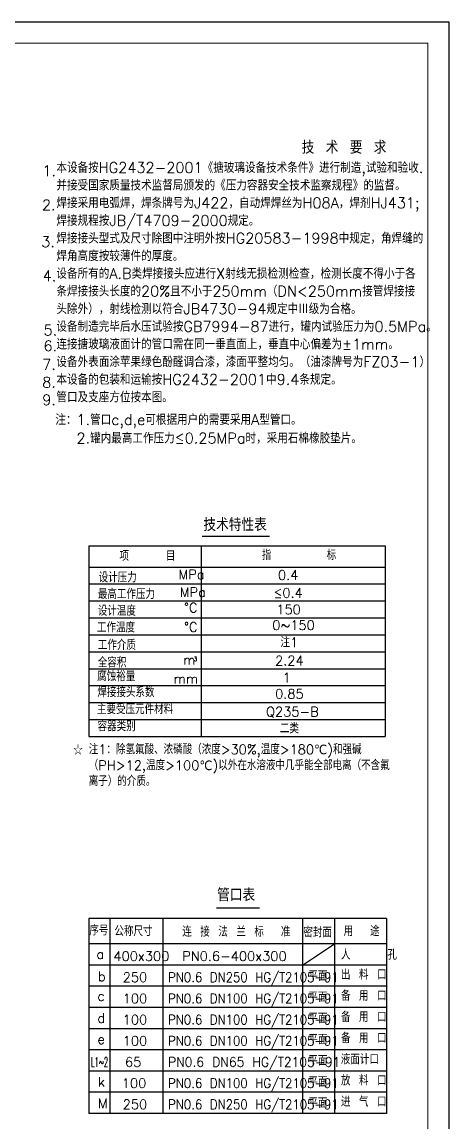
# Model space of a CAD drawing. Header units: millimetres. Extents: x 0 to 594, y 0 to 841.
# Drawn here: x 392 to 594, y 322 to 841 of the extents above; entities that cross this region are included whole.
import ezdxf
from ezdxf.enums import TextEntityAlignment as Align

# ---------------------------------------------------------------- set-up
doc = ezdxf.new("R2010")
doc.units = ezdxf.units.MM
doc.header["$LTSCALE"] = 5
doc.layers.add('1', color=7, linetype='Continuous')
doc.layers.add('7', color=4, linetype='Continuous')
doc.styles.get("Standard").update_dxf_attribs({"font": 'txt.shx', "bigfont": 'hzfsdxt.shx'})

msp = doc.modelspace()

# ---------------------------------------------------------------- linework, layer by layer
at = {"layer": '1'}
for p, q in [((423.8, 593.70544), (563.8, 593.70544)), ((423.8, 593.70544), (423.8, 503.70544)), ((563.8, 593.70544), (563.8, 503.70544)), ((423.8, 503.70544), (563.8, 503.70544)), ((423.8, 417.76611), (423.8, 325.76611)), ((564.39372, 417.76611), (423.8, 417.76611)), ((564.39372, 417.76611), (564.39372, 325.76611)), ((564.39372, 325.76611), (423.8, 325.76611))]:
    msp.add_line(p, q, dxfattribs=at)
at = {"layer": '7'}
for p, q in [((594, 841), (0, 841)), ((594, 0), (594, 841)), ((477.43655, 598.22979), (509.15, 598.22979)), ((476.89007, 593.70544), (476.89007, 503.70544)), ((423.8, 583.70544), (563.8, 583.70544)), ((423.8, 575.70544), (563.8, 575.70544)), ((423.8, 567.70544), (563.8, 567.70544)), ((423.8, 559.70544), (563.8, 559.70544)), ((423.8, 551.70544), (563.8, 551.70544)), ((423.8, 543.70544), (563.8, 543.70544)), ((423.8, 535.70544), (563.8, 535.70544)), ((423.8, 527.70544), (563.8, 527.70544)), ((423.8, 519.70544), (563.8, 519.70544)), ((423.8, 511.70544), (563.8, 511.70544)), ((484.09904, 422.82809), (504.38719, 422.82809)), ((433.8, 417.76611), (433.8, 325.76611)), ((458.82813, 417.76611), (458.82813, 325.76611)), ((524.81567, 417.76611), (524.81567, 325.76611)), ((539.81567, 417.76611), (539.81567, 325.76611)), ((564.39372, 405.76611), (423.8, 405.76611)), ((524.81567, 395.76611), (539.81567, 405.76611)), ((564.39372, 395.76611), (423.8, 395.76611)), ((564.39372, 385.76611), (423.8, 385.76611)), ((564.39372, 375.76611), (423.8, 375.76611)), ((564.39372, 365.76611), (423.8, 365.76611)), ((564.39372, 355.76611), (423.8, 355.76611)), ((564.39372, 345.76611), (423.8, 345.76611)), ((564.39372, 335.76611), (423.8, 335.76611))]:
    msp.add_line(p, q, dxfattribs=at)
at = {"layer": '7', "const_width": 0.4}
msp.add_lwpolyline([(25, 10), (584, 10), (584, 831), (25, 831)], close=True, dxfattribs=at)

# ---------------------------------------------------------------- texts
at = {"layer": '7'}
for s, height, p in [('1.', 5, (401.84704, 768.26506)), ('2.', 5, (401.66205, 752.0959)), ('3.', 5, (401.35089, 734.7289)), ('4.', 5, (402.00664, 718.642)), ('5.', 5, (402.43888, 693.05105)), ('6.', 5, (402.3981, 685.61951)), ('7.', 5, (401.7992, 676.86556)), ('8.', 5, (401.7992, 668.40401)), ('9.', 5, (401.7992, 660.13502)), ('注：1.管口c,d,e可根据用户的需要采用A型管口。', 5, (407.98143, 650.79129)), ('2.罐内最高工作压力≤0.25MPa时，采用石棉橡胶垫片。', 5, (417.98397, 642.04471)), ('技术特性表', 6, (477.91795, 600.66922)), ('指      标', 4.5, (505.54273, 587.02556)), ('项    目', 4.5, (438.27471, 586.62998)), ('MPa', 4.5, (466.1543, 577.95716)), ('0.4', 4.5, (513.16997, 577.67053)), ('设计压力', 4.5, (428.4586, 576.50141)), ('最高工作压力', 4.5, (428.06373, 568.617)), ('MPa', 4.5, (466.80749, 569.56121)), ('≤0.4', 4.5, (511.02454, 569.23438)), ('%%dC', 4.5, (468.81106, 562.26068)), ('设计温度', 4.5, (428.06267, 560.73259)), ('150', 4.5, (512.40694, 561.4197)), ('工作温度', 4.5, (427.66568, 552.84714)), ('%%dC', 4.5, (468.81106, 553.11315)), ('0~150', 4.5, (510.51338, 553.9783)), ('注1 ', 4.5, (514.33804, 545.8571)), ('工作介质', 4.5, (428.06479, 544.59338)), ('全容积', 4.5, (428.06373, 536.31234)), ('m', 4.5, (468.34002, 537.64663)), ('3', 2, (473.29499, 539.32012)), ('2.24', 4.5, (511.81783, 537.26444)), ('腐蚀裕量', 4.5, (427.74939, 529.83604)), ('mm', 4.5, (463.90561, 528.78353)), ('1', 4.5, (515.37328, 529.21178)), ('焊接接头系数', 4.5, (427.83071, 522.2933)), ('0.85', 4.5, (511.83556, 521.56458)), ('主要受压元件材料', 4.5, (427.64287, 514.27829)), ('Q235-B', 4.5, (507.53814, 513.16267)), ('容器类别', 4.5, (427.9469, 506.23962)), ('二类', 4.5, (514.10105, 505.18406)), ('☆', 4.5, (416.42692, 494.99926)), ('管口表', 6, (484.42429, 425.9255)), ('序号', 4.5, (424.0654, 409.79773)), ('公称尺寸', 4.5, (435.88995, 409.51828)), ('连 接 法 兰 标  准', 4.5, (467.96857, 409.23883)), ('密封面', 4.5, (525.17422, 408.95938)), ('用  途', 4.5, (544.16989, 409.51828)), ('a', 4.5, (427.38199, 398.6903)), ('400x300', 4.5, (435.42689, 397.78133)), ('PN0.6-400x300', 4.5, (467.90617, 397.78133)), ('人    孔', 4.5, (542.94691, 398.37116)), ('b', 4.5, (428.13251, 388.2428)), ('250', 4.5, (439.82187, 387.78133)), ('平面', 4.5, (527.52462, 388.3403)), ('出 料 口', 4.5, (542.95648, 388.98852)), ('c', 4.5, (427.84991, 378.92475)), ('100', 4.5, (439.82187, 377.78133)), ('平面', 4.5, (527.52462, 378.3403)), ('备 用 口', 4.5, (542.95648, 378.98852)), ('备 用 口', 4.5, (542.95648, 368.98852)), ('d', 4.5, (427.84991, 368.53552)), ('100', 4.5, (439.82187, 367.78133)), ('平面', 4.5, (527.52462, 368.3403)), ('备 用 口', 4.5, (542.95648, 358.98852)), ('e', 4.5, (427.84991, 358.53552)), ('100', 4.5, (439.82187, 357.78133)), ('平面', 4.5, (527.52462, 358.3403)), ('液面计口', 4.5, (542.85607, 348.98852)), ('65', 4.5, (440.8953, 347.78133)), ('平面', 4.5, (527.52462, 348.3403)), ('k', 4.5, (428.13251, 338.43969)), ('平面', 4.5, (527.52462, 338.3403)), ('放 料 口', 4.5, (542.95648, 338.98852)), ('100', 4.5, (439.39059, 337.78133)), ('M', 4.5, (428.13251, 328.2428)), ('平面', 4.5, (527.52462, 328.3403)), ('进 气 口', 4.5, (542.95648, 328.98852)), ('250', 4.5, (439.82187, 327.78133))]:
    msp.add_text(s, height=height, dxfattribs=at).set_placement(p)
for s, width, p in [('PN0.6 DN250 HG/T2105-91', 0.9, (461.24458, 387.78133)), ('PN0.6 DN100 HG/T2105-91', 0.9, (461.24458, 377.78133)), ('PN0.6 DN100 HG/T2105-91', 0.9, (461.24458, 367.78133)), ('PN0.6 DN100 HG/T2105-91', 0.9, (461.24458, 357.78133)), ('PN0.6 DN65 HG/T2105-91', 0.95, (461.24458, 347.78133)), ('PN0.6 DN100 HG/T2105-91', 0.9, (461.24458, 337.78133)), ('PN0.6 DN250 HG/T2105-91', 0.9, (461.24458, 327.78133))]:
    msp.add_text(s, height=4.5, dxfattribs=dict(at, width=width)).set_placement(p)
at = {"layer": '7', "width": 0.669459}
msp.add_text('L1~2', height=4.5, dxfattribs=at).set_placement((424.88254, 347.80974), (432.91604, 347.80974), align=Align.FIT)
at = {"layer": '7', "attachment_point": 1}
for s, insert, char_height, width in [('                          {\\H1.2x;技 术 要 求\\P}本设备按HG2432-2001《搪玻璃设备技术条件》进行制造,试验和验收.并接受国家质量技术监督局颁发的《压力容器安全技术监察规程》的监督。\\P焊接采用电弧焊，焊条牌号为J422，自动焊焊丝为H08A，焊剂HJ431;焊接规程按JB/T4709-2000规定。\\P焊接接头型式及尺寸除图中注明外按HG20583-1998中规定，角焊缝的焊角高度按较薄件的厚度。\\P设备所有的A.B类焊接接头应进行X射线无损检测检查，检测长度不得小于各条焊接接头长度的20%且不小于250mm（DN<250mm接管焊接接头除外），射线检测以符合JB4730-94规定中Ⅲ级为合格。\\P设备制造完毕后水压试验按GB7994-87进行，罐内试验压力为0.5MPa。\\P连接搪玻璃液面计的管口需在同一垂直面上，垂直中心偏差为%%p1mm。\\P设备外表面涂苹果绿色酚醛调合漆，漆面平整均匀。（油漆牌号为FZ03-1）\\P本设备的包装和运输按HG2432-2001中9.4条规定。\\P管口及支座方位按本图。', (408.49384, 784.77764), 4.9998, 172.985), ('注1：除氢氟酸、浓磷酸（浓度>30%,温度>180℃)和强碱（PH>12,温度>100℃)以外在水溶液中几乎能全部电离（不含氟离子）的介质。', (423.77357, 499.84947), 4.5, 143.516)]:
    msp.add_mtext(s, dxfattribs=dict(at, insert=insert, char_height=char_height, width=width))

doc.saveas('drawing.dxf')
